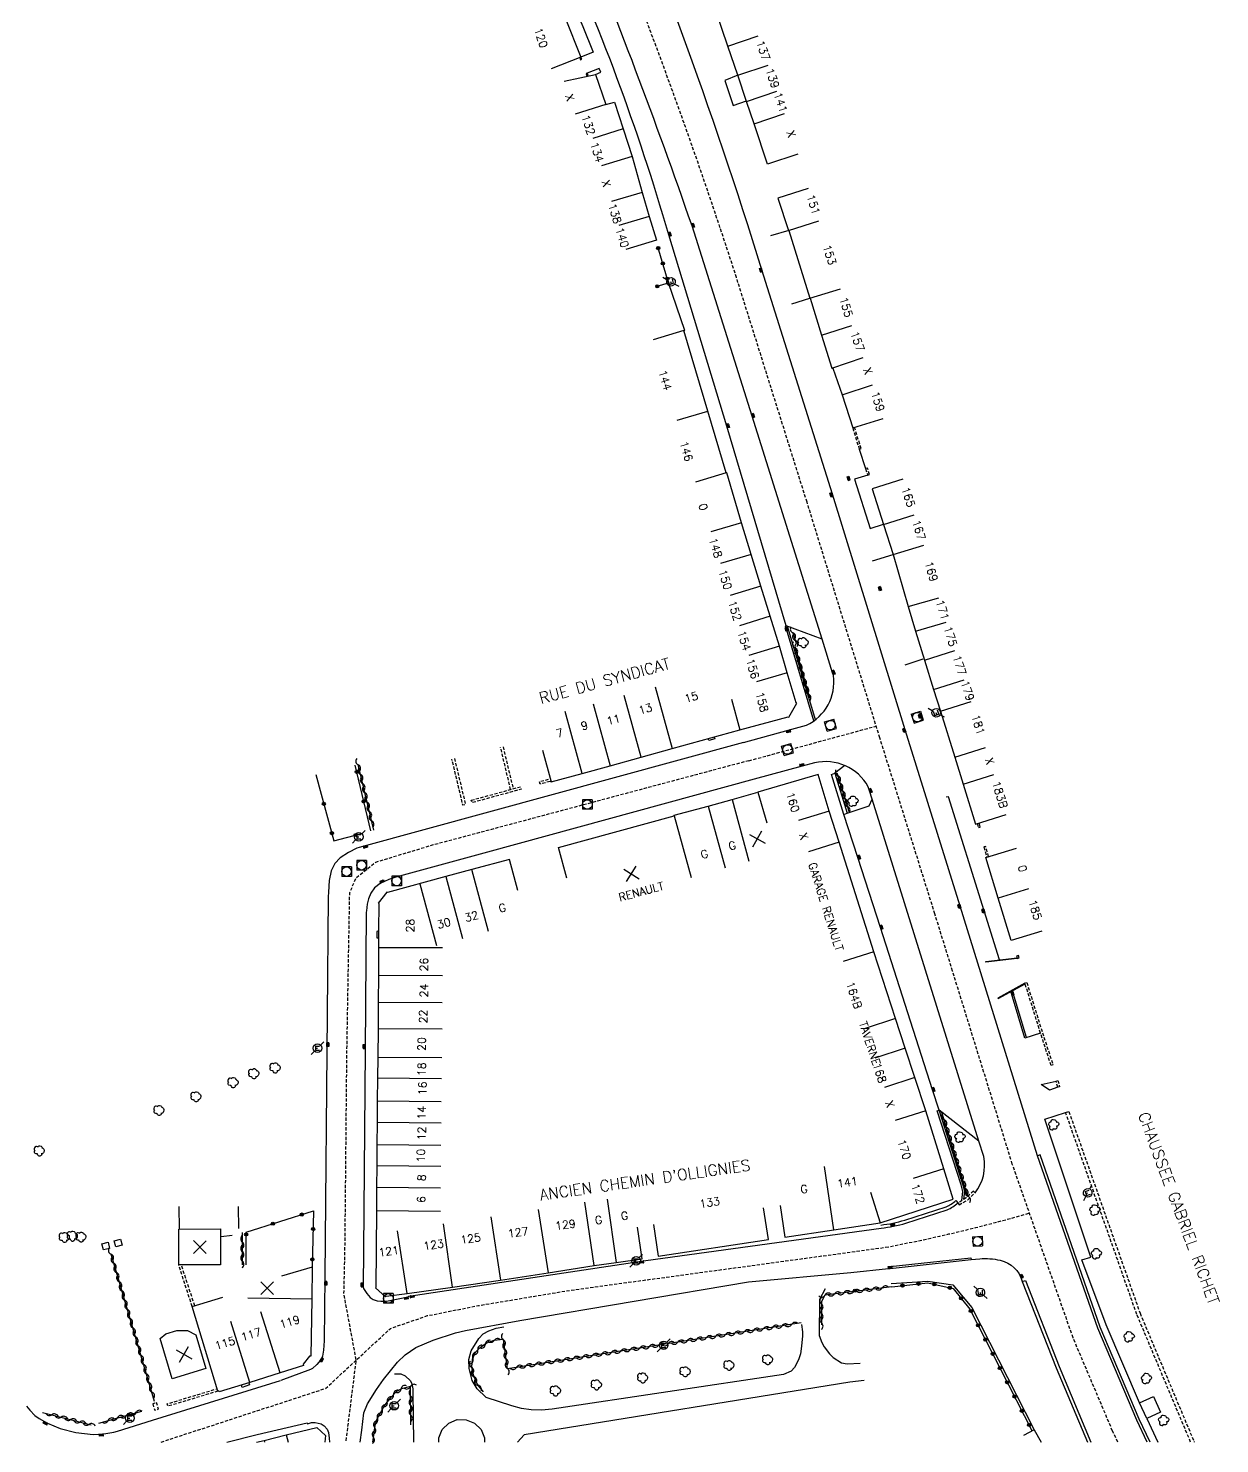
# Model space of a CAD drawing. Header units: millimetres. Extents: x 111999 to 113000, y 155000 to 156001.
# Drawn here: x 112727.6 to 112913.7, y 154999.7 to 155220.9 of the extents above; entities that cross this region are included whole.
import ezdxf
from ezdxf.enums import TextEntityAlignment as Align

# ---------------------------------------------------------------- set-up
doc = ezdxf.new("R2010")
doc.units = ezdxf.units.MM
doc.linetypes.add('DASHED', pattern=[0.75, 0.5, -0.25])
doc.layers.get('0').update_dxf_attribs({"linetype": 'CONTINUOUS'})
for name, color, linetype in [('W0001', 6, 'DASHED'), ('W0008', 7, 'CONTINUOUS'), ('W0100', 7, 'CONTINUOUS'), ('W0112', 1, 'DASHED'), ('W0300', 7, 'CONTINUOUS'), ('W0310', 3, 'CONTINUOUS'), ('W0322', 7, 'CONTINUOUS'), ('W0334', 7, 'CONTINUOUS'), ('W0400', 7, 'CONTINUOUS'), ('W0420', 7, 'CONTINUOUS'), ('W0471', 7, 'CONTINUOUS'), ('W0984', 7, 'CONTINUOUS'), ('W0989', 7, 'CONTINUOUS'), ('W0991', 7, 'CONTINUOUS'), ('W1102', 7, 'CONTINUOUS')]:
    doc.layers.add(name, color=color, linetype=linetype)
doc.styles.get("Standard").update_dxf_attribs({"font": 'romans.shx', "width": 0.85})

# ---------------------------------------------------------------- blocks, each defined once
blk = doc.blocks.new('T300')
for p, q in [((-0.8, 0.51), (-0.86, 0.34)), ((-0.86, 0.34), (-0.86, 0.17)), ((-0.86, 0.17), (-0.74, 0.06)), ((-0.69, 0.63), (-0.8, 0.51)), ((-0.8, -0.06), (-0.74, 0.06)), ((-0.74, 0.06), (-0.69, 0.11)), ((-0.57, 0.69), (-0.69, 0.63)), ((-0.46, 0.69), (-0.57, 0.69)), ((-0.29, 0.63), (-0.46, 0.69)), ((-0.29, 0.63), (-0.17, 0.74)), ((-0.23, 0.57), (-0.29, 0.63)), ((-0.17, 0.74), (-0.06, 0.8)), ((-0.06, 0.8), (0.06, 0.8)), ((0.06, 0.8), (0.23, 0.74)), ((0.23, 0.74), (0.34, 0.63)), ((0.34, 0.63), (0.4, 0.51)), ((0.46, 0.46), (0.34, 0.46)), ((0.4, 0.51), (0.4, 0.46)), ((0.57, 0.4), (0.46, 0.46)), ((0.57, 0.4), (0.69, 0.29)), ((0.69, 0.29), (0.74, 0.17)), ((0.74, 0.06), (0.69, -0.17)), ((0.74, 0.17), (0.74, 0.06)), ((-0.8, -0.17), (-0.8, -0.06)), ((-0.8, -0.23), (-0.8, -0.17)), ((-0.74, -0.34), (-0.8, -0.23)), ((-0.69, -0.4), (-0.74, -0.34)), ((-0.51, -0.46), (-0.69, -0.4)), ((-0.4, -0.46), (-0.51, -0.46)), ((-0.4, -0.46), (-0.34, -0.46)), ((-0.34, -0.46), (-0.34, -0.4)), ((-0.34, -0.51), (-0.34, -0.46)), ((-0.29, -0.63), (-0.34, -0.51)), ((-0.17, -0.74), (-0.29, -0.63)), ((-0.06, -0.8), (-0.17, -0.74)), ((0.06, -0.8), (-0.06, -0.8)), ((0.17, -0.74), (0.06, -0.8)), ((0.23, -0.69), (0.17, -0.74)), ((0.29, -0.46), (0.23, -0.46)), ((0.29, -0.63), (0.23, -0.69)), ((0.46, -0.4), (0.29, -0.46)), ((0.34, -0.51), (0.29, -0.63)), ((0.34, -0.51), (0.34, -0.46)), ((0.57, -0.34), (0.46, -0.4)), ((0.63, -0.29), (0.57, -0.34)), ((0.69, -0.17), (0.63, -0.29))]:
    blk.add_line(p, q)
blk = doc.blocks.new('t322o')
at = {"color": 0, "linetype": 'Continuous'}
for radius in [0.25, 0.15]:
    blk.add_circle((0, 0), radius, dxfattribs=at)
blk = doc.blocks.new('t310o')
at = {"color": 0, "linetype": 'Continuous'}
for centre, start, end in [((-0.5, 0.38), 216.8699, 323.1304), ((0.5, -0.37), 36.8699, 143.1303)]:
    blk.add_arc(centre, 0.625, start, end, dxfattribs=at)
blk = doc.blocks.new('T400')
for p, q in [((-0.15, 0.3), (0.15, 0.3)), ((-0.15, -0.25), (-0.15, 0.3)), ((-0.15, 0.15), (0.15, 0.15)), ((-0.15, 0), (0.15, 0)), ((0.15, 0.3), (0.15, -0.25)), ((-0.15, -0.15), (0.15, -0.15)), ((-0.15, -0.25), (-0.15, -0.3)), ((-0.15, -0.3), (0.15, -0.3)), ((0.15, -0.3), (0.15, -0.25))]:
    blk.add_line(p, q)
blk = doc.blocks.new('T471')
for p, q in [((-0.333334, 0.333334), (-0.333334, -0.333334)), ((-0.333334, 0.333334), (0.333334, 0.333334)), ((-0.333334, 0), (0, 0)), ((0.500001, 0.500001), (1.000002, 1.000002)), ((-0.500001, -0.500001), (-1.000002, -1.000002)), ((-0.333334, -0.333334), (0.333334, -0.333334))]:
    blk.add_line(p, q)
blk.add_ellipse((0, 0), major_axis=(0.471405, 0.471405), ratio=1, start_param=5.4977871438, end_param=11.780972451)
blk = doc.blocks.new('T420')
for p, q in [((0.75, 0.75), (-0.75, 0.75)), ((-0.75, 0.75), (-0.75, -0.75)), ((0.75, 0.75), (0.75, -0.75)), ((0.75, -0.75), (-0.75, -0.75))]:
    blk.add_line(p, q)
blk.add_ellipse((0, 0), major_axis=(-0.53, 0.53), ratio=1, start_param=3.926991, end_param=10.210176)
blk = doc.blocks.new('t991o')
at = {"color": 0, "linetype": 'Continuous'}
for p, q in [((-1, 1), (1, -1)), ((-1, -1), (1, 1))]:
    blk.add_line(p, q, dxfattribs=at)
blk = doc.blocks.new('t112o')
at = {"color": 0, "linetype": 'Continuous'}
for p, q in [((-0.5, 0.5), (0.5, 0.5)), ((-0.5, -0.5), (-0.5, 0.5)), ((0.5, 0.5), (0.5, -0.5)), ((0.5, -0.5), (-0.5, -0.5))]:
    blk.add_line(p, q, dxfattribs=at)

msp = doc.modelspace()

# ---------------------------------------------------------------- linework, layer by layer
at = {"layer": 'W0001'}
for points in [[(112897.8, 155000), (112896.98, 155001.73), (112890.81, 155016.29), (112881.32, 155043.43), (112871.98, 155073.59), (112869.22, 155082.51), (112860.62, 155110.03), (112849.25, 155146.83), (112838.23, 155181.92, 0.01307), (112823.55, 155223.68, 0.011578), (112810.95, 155254.98), (112802.55, 155274.44), (112793.53, 155294.56), (112784.67, 155314.52, -0.050443), (112763.51, 155376.6), (112761.04, 155388.47), (112755.38, 155418.64), (112747.41, 155461.28), (112740.5, 155498.46)], [(112861.53, 155030.43, 0.023104), (112884, 155035.77, 0.023104)]]:
    msp.add_lwpolyline(points, format="xyb", dxfattribs=at)
at = {"layer": 'W0001', "flags": 128}
for points in [[(112840.15, 155106.45), (112860.06, 155111.86)], [(112840.15, 155106.45), (112790.67, 155093.23), (112781.86, 155090.57), (112778.79, 155088.11), (112777.76, 155085.81), (112777.32, 155061.09), (112777.03, 155030.91), (112776.86, 155023.08), (112778.79, 155012.78), (112777.17, 155000)], [(112748.35, 155000), (112774.04, 155008.38), (112784.18, 155017.76), (112789.98, 155019.75), (112797.92, 155021.33), (112812.31, 155023.73), (112861.53, 155030.43)]]:
    msp.add_lwpolyline(points, dxfattribs=at)
at = {"layer": 'W0008'}
for points in [[(112902.39, 155000), (112900.77, 155003.43), (112894.69, 155017.79), (112885.27, 155044.73), (112885.27, 155044.73), (112875.95, 155074.82), (112873.18, 155083.74), (112864.59, 155111.26), (112853.22, 155148.07), (112842.19, 155183.16, 0.026768), (112815.11, 155256.77), (112806.7, 155276.27), (112797.67, 155296.4), (112788.8, 155316.39, -0.050424), (112767.94, 155377.57), (112765.03, 155391.54), (112759.86, 155419.14), (112751.96, 155461.6), (112744.93, 155499.26)], [(112839.32, 155109.32), (112846.32, 155111.21), (112849.15, 155111.99, 0.329455), (112853.37, 155119.76), (112853.24, 155120.19), (112851.59, 155125.45), (112840.67, 155160.3), (112831.29, 155190, 0.012968), (112813.04, 155238.45), (112809.77, 155246.35), (112808.57, 155249.25), (112808.22, 155250.01, 0.123162), (112807.13, 155251.33), (112806.73, 155251.64, 0.127855), (112800.95, 155254), (112786.86, 155254.6)], [(112875.49, 155038.94, 0.218797), (112876.87, 155044.6), (112876.11, 155047), (112859.41, 155100.46), (112859.02, 155101.74), (112858.81, 155102.38, 0.335131), (112850.42, 155106.11), (112848.47, 155105.61), (112840.98, 155103.58)], [(112860.82, 155033.42, 0.044598), (112864.67, 155034.2), (112871.15, 155036.28, 0.067401), (112872.82, 155037.36)], [(112861.95, 155027.42), (112862.23, 155027.44), (112874.85, 155028.8), (112874.9, 155028.5), (112876.22, 155028.64, -0.074553), (112879.42, 155028.41, -0.277382), (112882.87, 155025.11), (112883.36, 155025.25), (112888.63, 155011.79), (112893.59, 155000)]]:
    msp.add_lwpolyline(points, format="xyb", dxfattribs=at)
at = {"layer": 'W0008', "flags": 128}
for points in [[(112839.32, 155109.32), (112779.3, 155092.91), (112778.94, 155092.78), (112777.6, 155092.12), (112776.3, 155091.26), (112775.49, 155090.39), (112774.91, 155089.25), (112774.6, 155087.73), (112774.48, 155085.93), (112774.45, 155085.19), (112774.27, 155066.87), (112773.93, 155025.84), (112773.83, 155015.8), (112773.74, 155014.36), (112773.54, 155013.41), (112773.28, 155012.84), (112772.68, 155012.12), (112771.99, 155011.5), (112771.71, 155011.35), (112767.04, 155009.64)], [(112834.76, 155110.15), (112834.83, 155109.89), (112833.89, 155109.6), (112833.81, 155109.89)], [(112840.98, 155103.58), (112799.32, 155092.18), (112785, 155088.26), (112783.9, 155087.89), (112782.58, 155087.27), (112781.66, 155086.59), (112781.09, 155085.77), (112780.75, 155084.87), (112780.56, 155084.05), (112780.41, 155083.01), (112780.39, 155082.78), (112780.22, 155061.18), (112779.98, 155029.97), (112779.9, 155024.33), (112779.98, 155023.98), (112780.47, 155023.19), (112781.02, 155022.6), (112781.48, 155022.29), (112782.1, 155022.08), (112782.65, 155022), (112783.32, 155022.01), (112783.57, 155022.04), (112786.95, 155022.71), (112787.03, 155022.79), (112824.05, 155028.38), (112860.82, 155033.42)], [(112782.32, 155079.88), (112782.05, 155079.76), (112782.03, 155078.79), (112782.31, 155078.79)], [(112751.12, 155036.82), (112751.18, 155033.24)], [(112760.4, 155036.82), (112760.46, 155033.39)], [(112779.44, 155000), (112779.68, 155001.87), (112780.03, 155004.56), (112780.57, 155005.95), (112781.98, 155008.21), (112783.09, 155009.79), (112785.28, 155012.47), (112786.45, 155013.62), (112788.15, 155014.76), (112790.84, 155015.94), (112794.33, 155017.07), (112795.9, 155017.44), (112804.36, 155018.97), (112840.09, 155025.03), (112856.11, 155026.5), (112861.96, 155027.12)], [(112852.07, 155023.94), (112851.19, 155022.3), (112851.14, 155016.64), (112851.54, 155015.58), (112851.93, 155014.89), (112852.78, 155013.78), (112853.35, 155013.19), (112854.62, 155012.38), (112855.53, 155012.22), (112857.55, 155012.34)], [(112848.41, 155018.36), (112848.56, 155017.22), (112848.56, 155016.58), (112848.41, 155014.99), (112848.21, 155013.79), (112847.92, 155012.84), (112847.31, 155011.64), (112846.75, 155011.07), (112845.55, 155010.54), (112809.43, 155005.15), (112807.79, 155004.98), (112806.15, 155005.02), (112804.63, 155005.25), (112803.14, 155005.66), (112799.11, 155006.98), (112797.71, 155008.31), (112796.96, 155009.63), (112796.48, 155011.48), (112796.42, 155012.89), (112796.78, 155014.25), (112797.98, 155016.19), (112798.68, 155016.89), (112799.53, 155017.4), (112800.69, 155017.81), (112801.91, 155017.98)], [(112727.32, 155005.62), (112727.82, 155004.97), (112728.64, 155004.16), (112729.29, 155003.68), (112730.6, 155002.94), (112732.57, 155002.12), (112735.05, 155001.51), (112737.73, 155001.2), (112739.41, 155001.28), (112740.95, 155001.55), (112741.54, 155001.7), (112747, 155003.43), (112767.01, 155009.6)], [(112762.07, 155009.27), (112762.17, 155008.92), (112760.99, 155008.55), (112760.88, 155008.91)], [(112784.82, 155010.65), (112785.78, 155010.64), (112786.47, 155010.34), (112787.32, 155009.56), (112787.54, 155009.1), (112787.66, 155008.33), (112787.69, 155007.81), (112787.76, 155000)], [(112858.2, 155009.63), (112855.96, 155009.37), (112805.05, 155001.14), (112804.02, 155000)], [(112758.64, 155000), (112763.37, 155001.19), (112771.16, 155003.01), (112771.2, 155002.87), (112771.86, 155003.05), (112772.39, 155003.05), (112773.33, 155002.83), (112773.82, 155002.54), (112774.27, 155002.01), (112774.49, 155001.48), (112774.62, 155000.62), (112774.63, 155000)], [(112791.72, 155000), (112791.72, 155000.65), (112792.27, 155001.96), (112793.27, 155002.96), (112794.59, 155003.51), (112796.01, 155003.5), (112797.32, 155002.96), (112798.33, 155001.95), (112798.87, 155000.64), (112798.87, 155000)]]:
    msp.add_lwpolyline(points, dxfattribs=at)
at = {"layer": 'W0100'}
for points in [[(112847.8, 155201.23), (112843.05, 155199.67), (112840.99, 155205.97), (112839.81, 155209.46), (112838.45, 155213.53), (112836.9, 155218.1), (112835.02, 155223.62), (112833.13, 155229.27), (112830.29, 155235.72), (112840.56, 155237.72), (112841.51, 155232.81)], [(112805.08, 155230.7), (112809.76, 155232.47), (112812.01, 155226.51), (112813.32, 155223.24), (112811.47, 155222.5), (112813.92, 155216.36), (112809.26, 155214.55)], [(112811.31, 155212.64), (112816.23, 155213.68), (112817.82, 155208.97), (112819.19, 155209.35), (112820.54, 155205.17), (112821.91, 155200.82), (112823.48, 155195.24), (112824.61, 155191.48), (112825.74, 155187.75), (112820.95, 155186.31)], [(112849.44, 155195.87), (112844.68, 155194.33), (112846.33, 155189.26), (112846.4, 155189.26), (112849.7, 155178.7), (112849.76, 155178.71), (112851.5, 155172.92), (112853.14, 155167.77), (112853.3, 155167.78), (112854.75, 155163.62), (112856.38, 155158.43), (112861.15, 155159.93)], [(112837.44, 155116.09), (112838.76, 155111.26), (112846.31, 155113.33), (112846.39, 155113.27), (112847.66, 155115.46), (112847.56, 155115.51), (112846.16, 155120.2), (112844.95, 155124.33), (112843.49, 155129.01), (112842.03, 155133.72), (112840.51, 155138.69), (112839.03, 155143.63), (112836.72, 155151.43), (112836.61, 155151.4), (112833.77, 155161.06), (112829.98, 155173.64), (112825.19, 155172.19)], [(112864.19, 155150.43), (112859.43, 155148.92), (112861.2, 155143.33), (112862.72, 155138.66), (112865.06, 155130.52), (112866.18, 155126.68), (112867.58, 155122.16), (112869.03, 155117.56), (112870.1, 155114.19), (112872.34, 155107), (112873.66, 155102.78), (112875.58, 155096.56), (112880.36, 155098.03)], [(112859.14, 155039.02), (112860.68, 155034.26), (112872.09, 155037.95), (112870.62, 155042.68), (112867.79, 155051.76), (112866.1, 155056.94), (112864.58, 155061.54), (112863.06, 155066.15), (112859.66, 155076.59), (112854.25, 155093.72), (112852.72, 155098.57), (112850.97, 155104.29), (112841.56, 155101.56), (112842.96, 155096.75)], [(112885.92, 155079.83), (112881.14, 155078.35), (112879.09, 155084.98), (112877.18, 155091.35), (112881.97, 155092.79)]]:
    msp.add_lwpolyline(points, dxfattribs=at)
at = {"layer": 'W0100', "flags": 128}
for points in [[(112809.1, 155103.21), (112809.27, 155103.25), (112809.29, 155103.15), (112814.12, 155104.47), (112818.48, 155105.67), (112823.33, 155107), (112828.19, 155108.35), (112838.74, 155111.25), (112838.74, 155111.25), (112838.74, 155111.25)], [(112807.94, 155108.08), (112809.29, 155103.15)], [(112811.72, 155088.08), (112810.41, 155092.9), (112828.52, 155097.84), (112828.49, 155097.95), (112833.83, 155099.34), (112837.54, 155100.39), (112841.56, 155101.56)], [(112804.06, 155086.18), (112802.77, 155091.01), (112796.89, 155089.44), (112792.8, 155088.34), (112783.72, 155085.85), (112783.61, 155085.9), (112782.28, 155084.2), (112782.36, 155084.13), (112782.32, 155079.88), (112782.31, 155077.29), (112782.29, 155072.87), (112782.27, 155068.74), (112782.23, 155064.58), (112782.19, 155060.16), (112782.16, 155056.84), (112782.12, 155053.29), (112782.09, 155049.98), (112782.06, 155046.42), (112782.03, 155043.19), (112782.01, 155039.78), (112781.97, 155036.16), (112781.89, 155024.16), (112781.84, 155024.11), (112783.41, 155022.69), (112783.48, 155022.77), (112786.77, 155023.19), (112793.89, 155024.18), (112801.36, 155025.31), (112808.8, 155026.45), (112815.98, 155027.57), (112819.45, 155028.05), (112823.47, 155028.64), (112822.75, 155033.59)], [(112825.26, 155034), (112826, 155029.06), (112843.22, 155031.64), (112842.47, 155036.58)], [(112845.05, 155036.97), (112845.79, 155032.03), (112853.46, 155033.18), (112860.68, 155034.27), (112860.68, 155034.27)], [(112771.94, 155027.35), (112771.87, 155022.35), (112771.76, 155013.4), (112771.54, 155013.4), (112770.52, 155012.15), (112770.59, 155011.96), (112766.97, 155010.83), (112762.21, 155009.31), (112757.4, 155007.85), (112757.36, 155007.99), (112757.22, 155007.95), (112753.21, 155021.17), (112758, 155022.62)], [(112771.96, 155027.35), (112767.16, 155025.93)], [(112763.25, 155000), (112764.44, 155000.27), (112767.9, 155001.13), (112772.68, 155002.29), (112774.03, 155001.01), (112773.92, 155000)]]:
    msp.add_lwpolyline(points, dxfattribs=at)
for points in [[(112757.62, 155033.34), (112757.61, 155027.69), (112756.09, 155027.69), (112751.09, 155027.69), (112751.1, 155033.24)], [(112755.35, 155011.49), (112750.1, 155009.89), (112748.18, 155016.18), (112749.1, 155016.93), (112750.79, 155017.45), (112752.48, 155017.44), (112753.75, 155016.77)]]:
    msp.add_lwpolyline(points, close=True, dxfattribs=at)
at = {"layer": 'W0112'}
for points in [[(112813.74, 155216.29), (112813.87, 155215.97), (112814.05, 155216.04), (112813.93, 155216.37)], [(112856.38, 155158.43), (112857.42, 155155.12), (112857.7, 155155.21), (112856.67, 155158.52)], [(112875.84, 155096.64), (112876.01, 155096), (112876.3, 155096.08), (112876.13, 155096.72)], [(112877.61, 155091.48), (112877.16, 155093.06), (112876.87, 155092.97), (112877.32, 155091.39)], [(112909.17, 155000), (112900.77, 155019.94), (112889.65, 155051.48), (112890.15, 155051.65), (112901.27, 155020.13), (112909.74, 155000)]]:
    msp.add_lwpolyline(points, dxfattribs=at)
for points in [[(112814.73, 155213.77), (112814.86, 155213.45), (112815.05, 155213.52), (112814.92, 155213.85)], [(112859.02, 155151.17), (112858.69, 155152.18), (112858.4, 155152.08), (112858.74, 155151.07)], [(112881.97, 155075.91), (112882.09, 155075.54), (112882.38, 155075.63), (112882.26, 155076)], [(112883.58, 155071.79), (112886.02, 155063.96), (112887.67, 155058.94), (112887.38, 155058.85), (112885.74, 155063.87), (112883.29, 155071.7)], [(112888.45, 155056.49), (112888.71, 155055.52), (112888.42, 155055.44), (112888.16, 155056.41)], [(112875.23, 155039.21), (112874.12, 155038.16), (112872.82, 155037.36), (112873.02, 155037.05), (112874.35, 155037.86), (112875.49, 155038.94)]]:
    msp.add_lwpolyline(points, close=True, dxfattribs=at)
at = {"layer": 'W0112', "flags": 128}
for points in [[(112802.95, 155101.95), (112801.38, 155108.55)], [(112801.77, 155108.64), (112803.34, 155102.06)], [(112794.17, 155106.8), (112795.89, 155099.6), (112795.5, 155099.5), (112793.78, 155106.71)], [(112809.1, 155103.21), (112807.54, 155102.79), (112807.44, 155103.17), (112808.99, 155103.6)], [(112753.21, 155021.17), (112751.09, 155027.69)], [(112753.59, 155021.3), (112751.51, 155027.69)], [(112757.22, 155007.95), (112749.4, 155005.59), (112749.28, 155005.97), (112757.11, 155008.34)]]:
    msp.add_lwpolyline(points, dxfattribs=at)
for points in [[(112796.8, 155100.27), (112804.49, 155102.38), (112804.6, 155101.99), (112796.91, 155099.88)], [(112747.03, 155005.98), (112747.35, 155004.97), (112747.95, 155005.16), (112747.62, 155006.17)]]:
    msp.add_lwpolyline(points, close=True, dxfattribs=at)
at = {"layer": 'W0310'}
for points in [[(112847.04, 155126.43), (112847.53, 155124.81), (112847.32, 155124.32), (112849.61, 155116.27)], [(112855.86, 155098.35), (112853.96, 155104.49)], [(112874.38, 155038.39), (112870.33, 155051.49)]]:
    msp.add_lwpolyline(points, dxfattribs=at)
at = {"layer": 'W0310', "flags": 128}
for points in [[(112781.58, 155095.59), (112779.13, 155105.87)], [(112761.03, 155032.75), (112761.03, 155027.68)], [(112747.34, 155006.36), (112740.52, 155029.38)], [(112862.48, 155024.27), (112852.05, 155022.97), (112851.5, 155021.94), (112851.51, 155018.34)], [(112848.32, 155018.61), (112802.44, 155011.46), (112801.82, 155016.02), (112800.32, 155015.88), (112799.19, 155015.43), (112797.97, 155014.57), (112797.43, 155013.98), (112796.93, 155012.9), (112796.82, 155011.74), (112796.99, 155010.8), (112797.49, 155009.44), (112797.91, 155008.72), (112798.65, 155007.86)], [(112787.36, 155002.71), (112787.33, 155008.67), (112785.89, 155008.34), (112785.14, 155007.88), (112784.05, 155006.78), (112783.31, 155005.8), (112782.07, 155003.56), (112781.76, 155002.59), (112781.37, 155000)], [(112729.84, 155004.64), (112737.42, 155002.67)], [(112738.62, 155002.98), (112745.35, 155004.82)]]:
    msp.add_lwpolyline(points, dxfattribs=at)
at = {"layer": 'W0322'}
for points in [[(112825.86, 155180.57), (112827.61, 155181.11), (112825.95, 155186.75)], [(112862.48, 155024.27), (112868.12, 155024.87), (112872.09, 155023.99), (112874.67, 155020.77), (112884.37, 155001.81)]]:
    msp.add_lwpolyline(points, dxfattribs=at)
at = {"layer": 'W0322', "flags": 128}
for points in [[(112772.51, 155104.29), (112775.35, 155093.94), (112779.51, 155095.05)], [(112781.1, 155095.47), (112778.64, 155105.76)], [(112761.62, 155027.68), (112761.63, 155032.81), (112772.15, 155036.12), (112771.96, 155027.35)], [(112757.73, 155032.14), (112759.45, 155032.35)]]:
    msp.add_lwpolyline(points, dxfattribs=at)
at = {"layer": 'W0334'}
msp.add_line((112884.75, 155001.93), (112885.84, 155000), dxfattribs=at)
for points in [[(112851.59, 155125.45), (112846, 155127.54), (112836.73, 155158.72), (112827.66, 155188.63, 0.035927), (112809.72, 155236.98)], [(112860.77, 155033.91, 0.044538), (112864.53, 155034.68), (112870.97, 155036.75, 0.066247), (112872.5, 155037.74), (112872.82, 155037.36)]]:
    msp.add_lwpolyline(points, format="xyb", dxfattribs=at)
for points in [[(112813.32, 155223.24), (112814.23, 155221.13), (112815.86, 155217.14), (112813.92, 155216.36)], [(112816.23, 155213.68), (112817.02, 155214.02), (112816.8, 155214.58), (112814.92, 155213.85)], [(112838.45, 155213.53), (112836.39, 155212.72), (112837.7, 155208.82), (112839.79, 155209.54)], [(112846.4, 155189.26), (112843.55, 155188.43)], [(112829.98, 155173.64), (112830.15, 155173.65), (112827.61, 155181.11)], [(112846.86, 155177.85), (112849.69, 155178.72)], [(112857.42, 155155.12), (112858.4, 155152.08)], [(112858.74, 155151.07), (112856.64, 155150.45), (112859.11, 155142.71), (112861.18, 155143.39)], [(112859.46, 155137.67), (112862.72, 155138.66)], [(112850.3, 155112.66), (112846.04, 155126.99), (112845.87, 155127.48), (112846, 155127.54)], [(112850.55, 155112.85), (112846.32, 155127.08), (112846.19, 155127.47)], [(112867.34, 155122.3), (112864.55, 155121.4)], [(112854.99, 155098.06), (112853.06, 155104.31), (112853.57, 155104.48)], [(112855.16, 155105.68), (112853.57, 155104.48), (112855.5, 155098.23), (112858.97, 155099.38), (112859.41, 155100.46)], [(112879.34, 155075.33), (112876.93, 155083), (112871.33, 155100.83), (112870.97, 155100.76)], [(112876.11, 155047), (112869.89, 155051.84), (112868.85, 155055.02), (112860.72, 155080.4), (112857.21, 155091.31), (112854.99, 155098.06), (112855.5, 155098.23)], [(112882.09, 155075.54), (112877.2, 155074.99), (112877.18, 155075.09), (112882.06, 155075.63)], [(112883.29, 155071.7), (112879.04, 155069.37), (112879.09, 155069.28), (112883.32, 155071.61)], [(112885.74, 155063.87), (112883.25, 155063.12), (112881.18, 155070.06), (112881.09, 155070.38)], [(112883.54, 155063.2), (112881.47, 155070.15), (112881.38, 155070.47)], [(112888.42, 155055.44), (112887.12, 155054.98), (112885.81, 155055.86), (112888.16, 155056.41)], [(112873.43, 155037.73), (112873.57, 155039.14), (112873.32, 155040.19), (112869.6, 155051.74), (112869.89, 155051.84)], [(112873.75, 155037.93), (112873.88, 155039.16), (112873.61, 155040.28), (112869.89, 155051.84), (112869.98, 155051.55)], [(112901.19, 155006.15), (112896, 155018.32), (112892.2, 155028.48), (112893.58, 155028.91), (112886.4, 155050.46), (112889.65, 155051.48)], [(112902.83, 155000), (112901.14, 155003.59), (112895.06, 155017.93), (112885.65, 155044.86), (112885.27, 155044.73)], [(112861.98, 155027.12), (112862.26, 155027.14), (112874.9, 155028.5)], [(112862.38, 155024.79), (112868.12, 155025.16), (112872.04, 155024.56), (112875.01, 155021.01), (112884.75, 155001.93), (112883.07, 155001.05)], [(112882.87, 155025.11), (112888.16, 155011.6), (112893.04, 155000)]]:
    msp.add_lwpolyline(points, dxfattribs=at)
at = {"layer": 'W0334', "flags": 128}
msp.add_lwpolyline([(112901.19, 155006.15), (112903.36, 155007.14), (112904.47, 155004.65), (112902.34, 155003.7)], close=True, dxfattribs=at)
msp.add_lwpolyline([(112902.34, 155003.7), (112904.06, 155000)], dxfattribs=at)
at = {"layer": 'W1102', "flags": 128}
for points in [[(112836.9, 155218.1), (112841.63, 155219.71)], [(112838.45, 155213.53), (112843.18, 155215.12)], [(112839.81, 155209.46), (112844.55, 155211.05)], [(112817.82, 155208.97), (112813.05, 155207.46)], [(112840.99, 155205.97), (112845.73, 155207.54)], [(112820.54, 155205.17), (112815.77, 155203.66)], [(112821.91, 155200.82), (112817.12, 155199.39)], [(112823.48, 155195.24), (112818.68, 155193.84)], [(112824.61, 155191.48), (112819.83, 155190.04)], [(112846.33, 155189.26), (112851.08, 155190.8)], [(112849.7, 155178.7), (112854.47, 155180.19)], [(112851.5, 155172.92), (112856.26, 155174.45)], [(112853.14, 155167.77), (112858.01, 155169.46)], [(112854.75, 155163.62), (112859.5, 155165.19)], [(112828.98, 155159.64), (112833.77, 155161.06)], [(112836.61, 155151.4), (112831.81, 155149.99)], [(112861.2, 155143.33), (112865.96, 155144.86)], [(112839.03, 155143.63), (112834.24, 155142.2)], [(112862.72, 155138.66), (112867.5, 155140.13)], [(112840.51, 155138.69), (112835.72, 155137.24)], [(112842.03, 155133.72), (112837.25, 155132.25)], [(112865.06, 155130.52), (112869.86, 155131.91)], [(112843.49, 155129.01), (112838.72, 155127.52)], [(112866.18, 155126.68), (112870.97, 155128.12)], [(112844.95, 155124.33), (112840.16, 155122.89)], [(112867.58, 155122.16), (112872.35, 155123.65)], [(112846.16, 155120.2), (112841.37, 155118.78)], [(112825.53, 155117.98), (112828.19, 155108.35)], [(112869.03, 155117.56), (112873.79, 155119.08)], [(112815.84, 155115.31), (112818.48, 155105.67)], [(112823.33, 155107), (112820.68, 155116.64)], [(112870.1, 155114.19), (112874.87, 155115.7)], [(112814.12, 155104.47), (112811.48, 155114.12)], [(112872.34, 155107), (112877.11, 155108.49)], [(112873.66, 155102.78), (112878.43, 155104.27)], [(112837.54, 155100.39), (112840.17, 155090.74)], [(112828.52, 155097.84), (112831.15, 155088.19)], [(112833.83, 155099.34), (112836.45, 155089.7)], [(112852.72, 155098.57), (112847.94, 155097.09)], [(112854.25, 155093.72), (112849.48, 155092.21)], [(112799.48, 155079.78), (112796.89, 155089.44)], [(112788.75, 155087.23), (112791.37, 155077.58)], [(112792.8, 155088.34), (112795.42, 155078.69)], [(112883.87, 155086.44), (112879.09, 155084.98)], [(112782.31, 155077.29), (112792.31, 155077.25)], [(112859.66, 155076.59), (112854.9, 155075.06)], [(112792.29, 155072.82), (112782.29, 155072.87)], [(112782.27, 155068.74), (112792.27, 155068.66)], [(112792.23, 155064.49), (112782.23, 155064.58)], [(112863.06, 155066.15), (112858.31, 155064.59)], [(112782.19, 155060.16), (112792.19, 155060.08)], [(112864.58, 155061.54), (112859.83, 155059.98)], [(112792.16, 155056.74), (112782.16, 155056.84)], [(112866.1, 155056.94), (112861.35, 155055.38)], [(112782.12, 155053.29), (112792.12, 155053.19)], [(112867.79, 155051.76), (112863.02, 155050.24)], [(112782.09, 155049.98), (112792.09, 155049.88)], [(112792.06, 155046.33), (112782.06, 155046.42)], [(112782.03, 155043.19), (112792.03, 155043.11)], [(112853.46, 155033.18), (112851.97, 155043.07)], [(112870.62, 155042.68), (112865.85, 155041.19)], [(112792.01, 155039.69), (112782.01, 155039.78)], [(112818.03, 155037.95), (112819.45, 155028.05)], [(112781.97, 155036.16), (112791.97, 155036.07)], [(112807.27, 155036.33), (112808.8, 155026.45)], [(112815.98, 155027.57), (112814.52, 155037.46)], [(112793.89, 155024.18), (112792.45, 155034.08)], [(112799.86, 155035.2), (112801.36, 155025.31)], [(112786.77, 155023.19), (112785.29, 155033)], [(112771.87, 155022.35), (112761.87, 155022.49)], [(112766.97, 155010.83), (112763.93, 155020.36)], [(112762.21, 155009.31), (112759.24, 155018.86)], [(112764.44, 155000.27), (112764.51, 155000)], [(112767.9, 155001.13), (112768.17, 155000)]]:
    msp.add_lwpolyline(points, dxfattribs=at)

# ---------------------------------------------------------------- block references
at = {"layer": 'W0112'}
for p, rotation in [((112739.7, 155030.62), 284.6761030967813), ((112741.64, 155031.11), 105.3591523831029)]:
    msp.add_blockref('t112o', p, dxfattribs=dict(at, rotation=rotation))
at = {"layer": 'W0300'}
for p, rotation in [((112848.68, 155124.88), 2.776751919163727), ((112856.45, 155100.2), 92.77675191916366), ((112887.8, 155049.67), 92.77675191916366), ((112873.15, 155047.72), 92.77675191916366), ((112894.24, 155036.32), 92.77675191916366), ((112894.47, 155029.52), 92.77675191916366), ((112899.58, 155016.55), 92.77675191916366), ((112902.28, 155010.01), 92.77675191916366), ((112904.98, 155003.48), 92.77675191916366)]:
    msp.add_blockref('T300', p, dxfattribs=dict(at, rotation=rotation))
for p in [(112762.87, 155057.54), (112766.2, 155058.45), (112759.62, 155056.16), (112753.83, 155053.94), (112748.05, 155051.8), (112729.36, 155045.47), (112733.27, 155031.96), (112734.52, 155032.16), (112735.86, 155032.02), (112843.13, 155012.85), (112830.25, 155010.97), (112837.09, 155011.96), (112816.38, 155008.93), (112823.61, 155010), (112809.99, 155007.99)]:
    msp.add_blockref('T300', p, dxfattribs=at)
at = {"layer": 'W0310'}
for p, rotation in [((112847.04, 155126.43), 286.7529309029348), ((112847.4, 155125.23), 286.7529309029348), ((112847.39, 155124.06), 285.9125060616988), ((112847.74, 155122.86), 285.9125060616988), ((112848.08, 155121.65), 285.9125060616988), ((112848.42, 155120.45), 285.9125060616988), ((112848.76, 155119.25), 285.9125060616988), ((112849.11, 155118.05), 285.9125060616988), ((112849.45, 155116.84), 285.9125060616988), ((112779.14, 155105.8), 103.4305692572757), ((112779.49, 155104.34), 103.4305692572757), ((112854.09, 155104.08), 107.1671027539007), ((112779.84, 155102.88), 103.4305692572757), ((112780.19, 155101.43), 103.4305692572757), ((112854.46, 155102.88), 107.1671027539007), ((112854.83, 155101.69), 107.1671027539007), ((112780.54, 155099.97), 103.4305692572757), ((112855.19, 155100.49), 107.1671027539007), ((112855.56, 155099.3), 107.1671027539007), ((112780.88, 155098.51), 103.4305692572757), ((112781.23, 155097.05), 103.4305692572757), ((112870.69, 155050.33), 107.1671027539007), ((112871.06, 155049.14), 107.1671027539007), ((112871.43, 155047.95), 107.1671027539007), ((112871.8, 155046.75), 107.1671027539007), ((112872.17, 155045.56), 107.1671027539007), ((112872.53, 155044.36), 107.1671027539007), ((112872.9, 155043.17), 107.1671027539007), ((112873.27, 155041.97), 107.1671027539007), ((112873.64, 155040.78), 107.1671027539007), ((112874.01, 155039.59), 107.1671027539007), ((112874.38, 155038.39), 107.1671027539007), ((112761.03, 155031.25), 269.9395828703982), ((112740.52, 155029.37), 106.5220791006555), ((112740.94, 155027.93), 106.5220791006555), ((112761.03, 155029.75), 269.9395828703982), ((112761.03, 155028.25), 269.9395828703982), ((112741.37, 155026.5), 106.5220791006555), ((112741.8, 155025.06), 106.5220791006555), ((112742.22, 155023.62), 106.5220791006555), ((112860.99, 155024.08), 187.1221367067642), ((112742.65, 155022.18), 106.5220791006555), ((112852.06, 155022.97), 187.1221367067642), ((112851.5, 155021.61), 270.10542317508), ((112853.54, 155023.15), 187.1221367067642), ((112855.03, 155023.34), 187.1221367067642), ((112856.52, 155023.52), 187.1221367067642), ((112858.01, 155023.71), 187.1221367067642), ((112859.5, 155023.9), 187.1221367067642), ((112743.08, 155020.74), 106.5220791006555), ((112743.5, 155019.31), 106.5220791006555), ((112851.5, 155020.11), 270.10542317508), ((112743.93, 155017.87), 106.5220791006555), ((112840.91, 155017.46), 188.8596308779785), ((112842.4, 155017.69), 188.8596308779785), ((112843.88, 155017.92), 188.8596308779785), ((112845.36, 155018.15), 188.8596308779785), ((112846.84, 155018.38), 188.8596308779785), ((112851.5, 155018.61), 270.10542317508), ((112744.36, 155016.43), 106.5220791006555), ((112744.78, 155014.99), 106.5220791006555), ((112799, 155015.3), 215.1754048756685), ((112800.37, 155015.89), 185.2402466986588), ((112801.83, 155015.98), 97.68949780898663), ((112826.09, 155015.15), 188.8596308779785), ((112827.58, 155015.38), 188.8596308779785), ((112829.06, 155015.61), 188.8596308779785), ((112830.54, 155015.84), 188.8596308779785), ((112832.02, 155016.07), 188.8596308779785), ((112833.5, 155016.3), 188.8596308779785), ((112834.99, 155016.53), 188.8596308779785), ((112836.47, 155016.77), 188.8596308779785), ((112837.95, 155017), 188.8596308779785), ((112839.43, 155017.23), 188.8596308779785), ((112745.21, 155013.55), 106.5220791006555), ((112797.04, 155013.13), 245.3625958462655), ((112797.81, 155014.39), 227.7162239389473), ((112802.03, 155014.49), 97.68949780898663), ((112802.23, 155013.01), 97.68949780898663), ((112812.75, 155013.07), 188.8596308779785), ((112814.24, 155013.3), 188.8596308779785), ((112815.72, 155013.53), 188.8596308779785), ((112817.2, 155013.76), 188.8596308779785), ((112818.68, 155013.99), 188.8596308779785), ((112820.16, 155014.22), 188.8596308779785), ((112821.65, 155014.46), 188.8596308779785), ((112823.13, 155014.69), 188.8596308779785), ((112824.61, 155014.92), 188.8596308779785), ((112745.64, 155012.12), 106.5220791006555), ((112746.06, 155010.68), 106.5220791006555), ((112796.84, 155011.66), 280.3205541096699), ((112797.21, 155010.21), 290.0789903568312), ((112802.43, 155011.52), 97.68949780898663), ((112803.86, 155011.68), 188.8596308779785), ((112805.34, 155011.91), 188.8596308779785), ((112806.83, 155012.14), 188.8596308779785), ((112808.31, 155012.38), 188.8596308779785), ((112809.79, 155012.61), 188.8596308779785), ((112811.27, 155012.84), 188.8596308779785), ((112746.49, 155009.24), 106.5220791006555), ((112785.83, 155008.3), 210.831276251767), ((112787.28, 155008.66), 193.0784263259962), ((112797.84, 155008.85), 300.0230608166761), ((112746.92, 155007.8), 106.5220791006555), ((112783.66, 155006.27), 233.1658823592395), ((112784.65, 155007.39), 225.3868075236043), ((112787.33, 155007.21), 90.34098226911293), ((112787.34, 155005.71), 90.34098226911293), ((112731.29, 155004.26), 345.4479309782292), ((112742.96, 155004.16), 15.28982612752265), ((112744.41, 155004.56), 15.28982612752265), ((112782.14, 155003.69), 240.8764002409521), ((112782.87, 155005), 240.8764002409521), ((112787.35, 155004.21), 90.34098226911293), ((112732.75, 155003.89), 345.4479309782292), ((112734.2, 155003.51), 345.4479309782292), ((112735.65, 155003.13), 345.4479309782292), ((112737.1, 155002.75), 345.4479309782292), ((112740.07, 155003.37), 15.28982612752265), ((112741.51, 155003.77), 15.28982612752265), ((112781.71, 155002.26), 261.2958534752283), ((112781.49, 155000.77), 261.2958534752283)]:
    msp.add_blockref('t310o', p, dxfattribs=dict(at, rotation=rotation))
at = {"layer": 'W0322'}
for p, rotation in [((112826.01, 155186.54), 106.3799803541327), ((112826.72, 155184.15), 106.3799803541327), ((112827.42, 155181.75), 106.3799803541327), ((112825.86, 155180.57), 16.96387715946543), ((112778.89, 155104.71), 103.4305692572757), ((112773.77, 155099.71), 285.3487031510056), ((112779.99, 155100.09), 103.4305692572757), ((112775.03, 155095.13), 285.3487031510056), ((112778.75, 155094.85), 14.98042274403045), ((112770.33, 155035.54), 17.43004493013681), ((112765.8, 155034.12), 17.43004493013681), ((112772.09, 155033.28), 268.7408547293486), ((112761.63, 155032.43), 89.93958287083379), ((112771.98, 155028.53), 268.7408547293486), ((112864.17, 155024.45), 6.129248892488795), ((112866.66, 155024.72), 6.129248892488795), ((112869.13, 155024.65), 347.4172401803398), ((112871.57, 155024.11), 347.4172401803398), ((112856.72, 155023.65), 6.129248892488795), ((112873.32, 155022.46), 308.7458406446898), ((112874.83, 155020.47), 297.0892090696877), ((112875.97, 155018.24), 297.0892090696877), ((112877.1, 155016.02), 297.0892090696877), ((112878.24, 155013.79), 297.0892090696877), ((112879.38, 155011.57), 297.0892090696877), ((112880.52, 155009.34), 297.0892090696877), ((112881.66, 155007.12), 297.0892090696877), ((112882.8, 155004.89), 297.0892090696877), ((112883.93, 155002.66), 297.0892090696877)]:
    msp.add_blockref('t322o', p, dxfattribs=dict(at, rotation=rotation))
at = {"layer": 'W0400'}
for p, rotation in [((112831.44, 155190.06), 197.5375346448917), ((112827.81, 155188.69), 196.8828473239967), ((112842.04, 155183.11), 17.91601751530819), ((112840.83, 155160.35), 197.4048208349338), ((112836.89, 155158.77), 196.5494198149218), ((112855.74, 155150.56), 16.57403167483614), ((112853.05, 155148), 15.7183081988499), ((112860.64, 155133.34), 197.3982711400288), ((112846.04, 155126.99), 196.5694919854487), ((112853.39, 155120.24), 196.9067946702997), ((112866.89, 155113.38), 197.4186857850927), ((112846.37, 155111.05), 105.087333497034), ((112864.43, 155111.2), 197.3409150746707), ((112848.42, 155105.78), 284.0995076046177), ((112859.17, 155101.78), 197.0605682021668), ((112780.26, 155093.01), 284.4743275306337), ((112857.36, 155091.36), 197.8553382693938), ((112782.84, 155087.58), 294.6108803301468), ((112873.03, 155083.69), 197.2295661015647), ((112876.78, 155082.96), 197.4576316685257), ((112860.87, 155080.43), 197.7563272896517), ((112881.34, 155070.11), 196.5647838997167), ((112774.38, 155062.1), 179.5940881203183), ((112780.07, 155061.8), 359.8352699660344), ((112869, 155055.07), 198.0275239351508), ((112862.65, 155033.95), 102.2019052824294), ((112823.42, 155028.13), 98.5834106456949), ((112862.25, 155027.29), 94.8808886884179), ((112774.07, 155024.8), 179.6700514712815), ((112779.76, 155024.57), 359.4635793690393), ((112882.77, 155025.92), 22.42558513255711), ((112786.68, 155022.5), 101.1932459258414), ((112787.55, 155022.72), 278.5834106423586), ((112773.43, 155012.84), 149.001633838882), ((112730.28, 155002.94), 62.05516802719885), ((112739.02, 155001.09), 95.7976978668453)]:
    msp.add_blockref('T400', p, dxfattribs=dict(at, rotation=rotation))
at = {"layer": 'W0420'}
for p, rotation in [((112852.9, 155112), 196.1811203453277), ((112866.47, 155113.25), 107.4186857850927), ((112846.21, 155108.2), 196.1811203453277), ((112875.89, 155031.37), 92.77675191916366)]:
    msp.add_blockref('T420', p, dxfattribs=dict(at, rotation=rotation))
for p in [(112814.92, 155099.61), (112779.66, 155090.12), (112777.32, 155089.13), (112785.13, 155087.67), (112783.83, 155022.44)]:
    msp.add_blockref('T420', p, dxfattribs=at)
at = {"layer": 'W0471'}
for p, rotation in [((112827.99, 155181.26), 106.3799803541327), ((112869.42, 155113.94), 107.4186857850927), ((112893.1, 155038.95), 17.31723251470823), ((112876.33, 155023.39), 92.77675191916366)]:
    msp.add_blockref('T471', p, dxfattribs=dict(at, rotation=rotation))
for p in [(112779.23, 155094.57), (112772.78, 155061.54), (112822.55, 155028.32), (112826.86, 155015.12), (112743.45, 155003.75), (112784.74, 155005.68)]:
    msp.add_blockref('T471', p, dxfattribs=at)
at = {"layer": 'W0991'}
for p, rotation in [((112841.49, 155094.25), 16.04438894815595), ((112821.81, 155088.76), 12.89725179659176), ((112754.4, 155030.47), 359.5868746918022), ((112764.9, 155024.05), 90), ((112751.93, 155013.69), 14.86291983135221)]:
    msp.add_blockref('t991o', p, dxfattribs=dict(at, rotation=rotation))

# ---------------------------------------------------------------- texts
at = {"layer": 'W0984'}
for s, rotation, p in [('GARAGE RENAULT', 287.526, (112852.19, 155083.64)), ('RENAULT', 15.2371, (112823.34, 155086)), ('TAVERNE', 288.2416, (112859.07, 155062.29))]:
    msp.add_text(s, height=1.25, rotation=rotation, dxfattribs=at).set_placement(p, align=Align.MIDDLE)
at = {"layer": 'W0989'}
for s, rotation, p in [('RUE DU SYNDICAT', 15.2209, (112817.64, 155118.93)), ('CHAUSSEE GABRIEL RICHET', 290.517, (112907.33, 155036.53)), ("ANCIEN CHEMIN D'OLLIGNIES", 8.173, (112823.94, 155040.96))]:
    msp.add_text(s, height=1.75, rotation=rotation, dxfattribs=at).set_placement(p, align=Align.MIDDLE)
at = {"layer": 'W0991'}
for s, rotation, p in [('120', 288.0866, (112807.68, 155219.4)), ('137', 288.6917, (112842.41, 155217.41)), ('139', 288.5711, (112843.87, 155213.09)), ('X', 288.6329, (112812.18, 155210.05)), ('141', 288.5588, (112845.14, 155209.29)), ('132', 287.5631, (112815.1, 155205.78)), ('X', 288.1409, (112846.77, 155204.38)), ('134', 287.5631, (112816.45, 155201.52)), ('X', 285.7124, (112817.9, 155196.62)), ('151', 287.9721, (112850.26, 155193.34)), ('138', 286.7705, (112819.25, 155191.94)), ('140', 286.763, (112820.39, 155188.18)), ('153', 287.6877, (112852.78, 155185.49)), ('155', 287.3531, (112855.37, 155177.32)), ('157', 289.3225, (112857.14, 155171.96)), ('144', 286.7999, (112827.09, 155165.91)), ('X', 289.2181, (112858.75, 155167.33)), ('159', 287.4528, (112860.33, 155162.56)), ('146', 286.357, (112830.4, 155154.81)), ('165', 287.6188, (112865.08, 155147.64)), ('0', 287.3292, (112833.03, 155146.1)), ('167', 288.0517, (112866.73, 155142.49)), ('148', 286.6213, (112834.98, 155139.72)), ('169', 286.0243, (112868.68, 155136.02)), ('150', 287.0275, (112836.49, 155134.74)), ('152', 287.2462, (112837.99, 155129.89)), ('171', 286.2618, (112870.42, 155130.01)), ('154', 287.2587, (112839.44, 155125.21)), ('175', 287.1518, (112871.66, 155125.88)), ('156', 286.3953, (112840.76, 155120.83)), ('177', 287.5124, (112873.07, 155121.36)), ('179', 287.6648, (112874.33, 155117.39)), ('13', 15.3058, (112823.99, 155114.56)), ('15', 15.3058, (112831.17, 155116.39)), ('158', 285.3054, (112842.23, 155115.62)), ('11', 15.3058, (112819.03, 155112.87)), ('181', 287.3073, (112875.99, 155112.09)), ('7', 15.3058, (112810.6, 155110.77)), ('9', 15.3058, (112814.47, 155111.95)), ('X', 287.3184, (112877.77, 155106.38)), ('183B', 287.1607, (112879.39, 155101.15)), ('160', 287.488, (112847.03, 155099.98)), ('X', 287.488, (112848.71, 155094.65)), ('G', 15.2371, (112837.56, 155093.18)), ('G', 15.2371, (112833.21, 155091.86)), ('0', 286.6662, (112882.92, 155089.61)), ('G', 14.9787, (112801.64, 155083.46)), ('185', 287.2281, (112884.9, 155083.14)), ('32', 14.9787, (112796.82, 155082.13)), ('28', 89.7002, (112787.26, 155080.69)), ('30', 14.9787, (112792.52, 155081.05)), ('26', 89.5205, (112789.41, 155074.6)), ('24', 89.5205, (112789.41, 155070.54)), ('164B', 288.0347, (112856.6, 155069.83)), ('22', 89.5205, (112789.29, 155066.49)), ('20', 89.5205, (112789.05, 155062.19)), ('18', 89.5205, (112789.05, 155058.25)), ('168', 288.3157, (112860.59, 155057.68)), ('16', 89.5205, (112789.17, 155055.26)), ('X', 288.0474, (112862.19, 155052.81)), ('14', 89.5205, (112789.05, 155051.44)), ('12', 89.5205, (112789.05, 155048.22)), ('170', 287.3328, (112864.44, 155045.72)), ('10', 89.5205, (112788.93, 155044.76)), ('8', 89.5205, (112789.05, 155041.3)), ('G', 8.5673, (112848.78, 155039.52)), ('141', 8.5673, (112855.57, 155040.58)), ('172', 287.3328, (112866.59, 155038.8)), ('6', 89.378, (112788.99, 155037.91)), ('133', 8.5673, (112834.04, 155037.44)), ('G', 8.5673, (112820.73, 155035.35)), ('127', 7.9411, (112804.11, 155032.77)), ('129', 7.9411, (112811.51, 155033.96)), ('G', 8.5673, (112816.68, 155034.7)), ('123', 7.9411, (112790.91, 155030.83)), ('125', 7.9411, (112796.7, 155031.81)), ('121', 7.9411, (112783.9, 155029.81)), ('117', 16.8893, (112762.4, 155016.83)), ('119', 16.8893, (112768.43, 155018.78)), ('115', 16.8893, (112758.33, 155015.45))]:
    msp.add_text(s, height=1.25, rotation=rotation, dxfattribs=at).set_placement(p, align=Align.MIDDLE)

doc.saveas('drawing.dxf')
